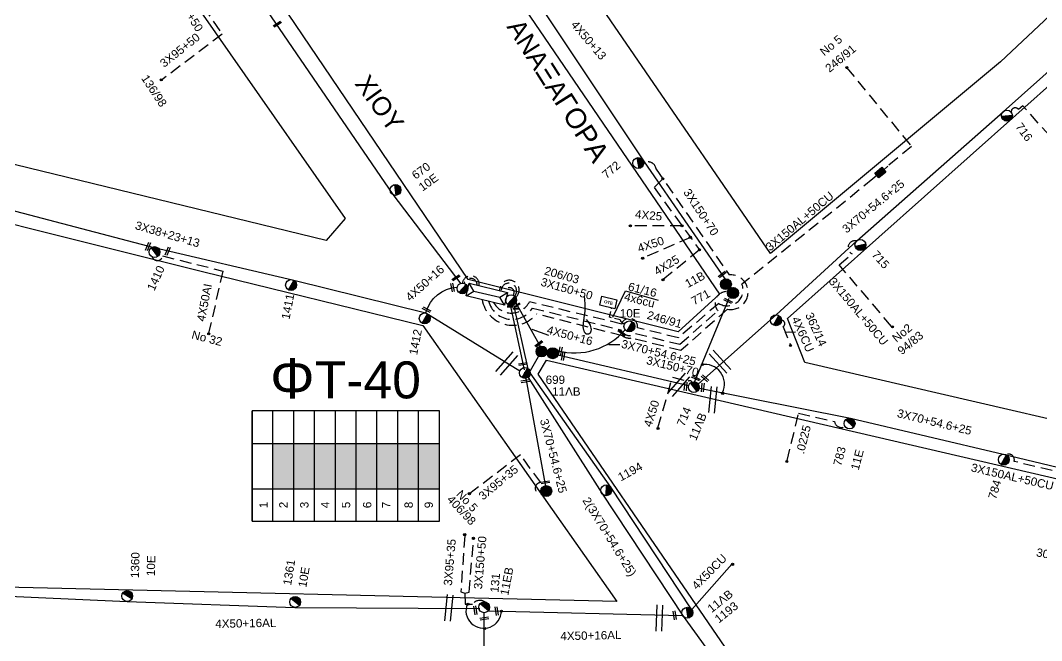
# Model space of a CAD drawing. Header units: millimetres. Extents: x 3156 to 5307, y 1191 to 2273.
# Drawn here: x 3487 to 3707.9, y 1808 to 1942.1 of the extents above; entities that cross this region are included whole.
import ezdxf
from ezdxf.enums import TextEntityAlignment as Align

# ---------------------------------------------------------------- set-up
doc = ezdxf.new("R2010")
doc.units = ezdxf.units.MM
doc.linetypes.add('DASHED', pattern=[19.05, 12.7, -6.35])
for name, color, linetype in [('Link Box 2 Διευθύνσεων', 7, 'Continuous'), ('Pillar OTE', 7, 'Continuous'), ('Άγνωστα', 7, 'Continuous'), ('Ασφαλειοκιβώτια Χ.Τ 9 αναχωρήσεων', 7, 'Continuous'), ('Γυμνά εναέρια ΧΤ (3Φ)   4x50AL', 7, 'Continuous'), ('Γυμνά εναέρια ΧΤ (3Φ)   4x50CU', 7, 'Continuous'), ('Γυμνά εναέρια ΧΤ και ΦΟΠ (3Φ)   4x50+16AL', 7, 'Continuous'), ('Επιγραφές - Σχήματα', 7, 'Continuous'), ('Καλώδια ΧΤ   3x150+50AL', 7, 'DASHED'), ('Καλώδια ΧΤ   3x150+50CU', 7, 'DASHED'), ('Καλώδια ΧΤ   3x150AL+50XLPE', 7, 'DASHED'), ('Καλώδια ΧΤ   3x95+35 CU', 7, 'DASHED'), ('Καλώδια ΧΤ   3x95+50 AL XLPE', 7, 'DASHED'), ('Καλώδια ΧΤ   4x50AL', 7, 'DASHED'), ('Μηχανική τομή', 7, 'Continuous'), ('Στύλος Ξύλινος', 7, 'Continuous'), ('Στύλος Ξύλινος @ 1', 7, 'Continuous'), ('Στύλος ΦΜ', 7, 'Continuous'), ('Στύλος ΦΜ @ 1', 7, 'Continuous'), ('Συνδέσεις', 7, 'Continuous'), ('Συνεστραμμένα ΧΤ   3x70+54.6+25 AL', 7, 'SYN_LINE'), ('Συνεστραμμένα ΧΤ   4x120+25 AL', 7, 'SYN_LINE'), ('Τομή', 7, 'Continuous'), ('Υποσταθμός εναέριος 2 στύλων', 7, 'Continuous'), ('Υποσταθμός πόλεως', 7, 'Continuous'), ('Υπόβαθρο ΔΕΗ', 7, 'Continuous'), ('Υπόγεια καλώδια Παροχών ΧΤ   .0225', 7, 'DASHED'), ('Υπόγεια καλώδια Παροχών ΧΤ   4x25', 7, 'DASHED'), ('Υπόγεια καλώδια Παροχών ΧΤ   4x50AL', 7, 'DASHED'), ('Υπόγεια καλώδια Παροχών ΧΤ   4x6', 7, 'DASHED')]:
    doc.layers.add(name, color=color, linetype=linetype)
doc.styles.add('arial', font='arial.ttf')
doc.styles.get("Standard").update_dxf_attribs({"font": 'arial.ttf'})
doc.linetypes.add('SYN_LINE', pattern='A,0.5,-0.0001,["/\\/\\/\\/",Standard,S=0.1,R=0,X=0,Y=-0.05],-0.25', length=0.7501)
doc.dimstyles.new('ISO-25', dxfattribs={"dimtxt": 2.5, "dimasz": 2.5, "dimexe": 1.25, "dimexo": 0.625, "dimtad": 1, "dimtxsty": 'Standard', "dimcen": 2.5, "dimadec": 0, "dimazin": 0, "dimtfac": 1, "dimtmove": 0, "dimatfit": 3, "dimfxl": 1, "dimarcsym": 0})

# ---------------------------------------------------------------- blocks, each defined once
blk = doc.blocks.new('ΥΠΑΡΧΩΝ ΤΣΙΜΕΝΤΕΝΙΟΣ ΣΤΥΛΟΣ')
at = {"layer": 'Στύλος ΦΜ'}
blk.add_hatch(color=7, dxfattribs=at).paths.add_polyline_path([(-1.29, -2.28, 0.574793), (2.62, 0, 0.268822), (1.3, 2.27)])
at = {"layer": 'Στύλος ΦΜ', "color": 7}
blk.add_line((-1.29, -2.28), (1.3, 2.27), dxfattribs=at)
blk.add_circle((0, 0), 2.62, dxfattribs=at)
at = {"layer": 'Στύλος ΦΜ', "flags": 4}
for tag, p in [('ΑΡΙΘΜΟΣ', (-4.68, 8.05)), ('ΤΥΠΟΣ', (-4.91, 3.03))]:
    blk.add_attdef(tag, p, '', height=4, dxfattribs=at)
blk = doc.blocks.new('ΥΠΟΣΤΑΘΜΟΣ ΕΝΑΕΡΙΟΣ ΕΠΙ 2 ΣΤΥΛΩΝ')
at = {"layer": 'Υποσταθμός εναέριος 2 στύλων', "linetype": 'Continuous'}
for points in [[(-11.97, -2.11, 0.574793), (-8.45, -0.07, 0.268822), (-9.64, 1.98)], [(9.68, -2.15, 0.574793), (13.19, -0.1, 0.268822), (12.01, 1.95)]]:
    blk.add_hatch(color=256, dxfattribs=at).paths.add_polyline_path(points)
for p, q in [((-11.97, -2.11), (-9.64, 1.98)), ((9.68, -2.15), (12.01, 1.95))]:
    blk.add_line(p, q, dxfattribs=at)
for centre in [(-10.81, -0.07), (10.84, -0.1)]:
    blk.add_circle(centre, 2.36, dxfattribs=at)
at = {"layer": 'Υποσταθμός πόλεως', "linetype": 'Continuous', "ltscale": 40}
blk.add_lwpolyline([(-8.57, 2.82), (8.57, 2.82), (8.57, -2.82), (-8.57, -2.82)], close=True, dxfattribs=at)
for points in [[(-5.75, 0), (-8.57, 2.82)], [(-8.57, -2.82), (-5.75, 0)], [(-5.75, 0), (5.75, 0)], [(5.75, 0), (8.57, 2.82)], [(8.57, -2.82), (5.75, 0)]]:
    blk.add_lwpolyline(points, dxfattribs=at)
at = {"layer": 'Υποσταθμός εναέριος 2 στύλων', "ltscale": 40, "flags": 1}
for tag, p in [('ΜΕΤΑΣΧΗΜΑΤΙΣΜΟΣ', (14.09, 2.51)), ('ΙΣΧΥΣ', (14.07, -0.28)), ('ΑΡΙΘΜΟΣ', (14.19, -3))]:
    blk.add_attdef(tag, p, '', height=1.8, dxfattribs=at)
blk = doc.blocks.new('LINK BOX 2 ΑΝΑΧΩΡΗΣΕΩΝ')
at = {"layer": 'Link Box 2 Διευθύνσεων', "ltscale": 40}
blk.add_hatch(color=256, dxfattribs=at).paths.add_polyline_path([(-2.02, 1.29), (-2.02, -1.45), (1.89, -1.45), (1.89, 1.29)])
for p, q in [((-2.02, -0.08), (-4.26, -0.08)), ((4.12, -0.08), (1.89, -0.08))]:
    blk.add_line(p, q, dxfattribs=at)
blk.add_lwpolyline([(-2.02, -1.45), (-2.02, 1.29), (1.89, 1.29), (1.89, -1.45)], close=True, dxfattribs=at)
blk = doc.blocks.new('_ΣΥΝΔΕΣΗ')
at = {"layer": 'Συνδέσεις', "linetype": 'SYN_LINE', "ltscale": 40}
blk.add_hatch(color=256, dxfattribs=at).paths.add_polyline_path([(0.5, -0.01, 1), (-0.5, -0.01, 1)])
at = {"layer": 'Συνδέσεις'}
blk.add_circle((0, -0.01), 0.5, dxfattribs=at)
blk = doc.blocks.new('ΤΟΜΗ')
at = {"layer": 'Τομή', "ltscale": 40}
for p, q in [((-5.68, 0), (5.68, 0)), ((5.68, -2.33), (-5.68, -2.33))]:
    blk.add_line(p, q, dxfattribs=at)
blk = doc.blocks.new('ΜΗΧΑΝΙΚΗ ΤΟΜΗ')
at = {"layer": 'Μηχανική τομή', "ltscale": 40}
for p, q in [((-1.89, 0.78), (1.89, 0.78)), ((1.89, 0), (-1.89, 0))]:
    blk.add_line(p, q, dxfattribs=at)
blk = doc.blocks.new('ΑΣΦΑΛΕΙΟΚΙΒΩΤΙΟ ΥΠΟΣΤΑΘΜΟΥ 9 ΑΝΑΧΩΡΗΣΕΩΝ')
at = {"layer": 'Ασφαλειοκιβώτια Χ.Τ 9 αναχωρήσεων', "ltscale": 40}
for p, q in [((-23.8, 40.36), (24.02, 40.36)), ((-9.72, 40.36), (-9.72, -40.64)), ((9.94, 40.36), (9.94, -40.64)), ((-23.8, 31.36), (24.02, 31.36)), ((-23.8, 22.36), (24.02, 22.36)), ((-23.8, 13.36), (24.02, 13.36)), ((-23.8, 4.36), (24.02, 4.36)), ((-23.8, -4.64), (24.02, -4.64)), ((-23.8, -13.64), (24.02, -13.64)), ((-23.8, -22.64), (24.02, -22.64)), ((-23.8, -31.64), (24.02, -31.64))]:
    blk.add_line(p, q, dxfattribs=at)
at = {"layer": 'Ασφαλειοκιβώτια Χ.Τ 9 αναχωρήσεων'}
blk.add_lwpolyline([(-23.8, -40.64), (24.02, -40.64), (24.02, 40.36), (-23.8, 40.36)], close=True, dxfattribs=at)
for s, p in [('1', (-18.12, 33.62)), ('2', (-18.12, 25.05)), ('3', (-18.12, 15.98)), ('4', (-18.12, 6.96)), ('5', (-18.12, -2.05)), ('6', (-18.12, -11.19)), ('7', (-18.12, -19.43)), ('8', (-18.12, -29.12)), ('9', (-18.12, -37.81))]:
    blk.add_text(s, height=3.6, dxfattribs=at).set_placement(p)
at = {"layer": 'Ασφαλειοκιβώτια Χ.Τ 9 αναχωρήσεων', "ltscale": 40}
for tag, height, p in [('ΟΝΟΜΑ', 5, (-0.16, 44.31)), ('ΚΕΙΜΕΝΟ 1', 2, (17.06, 35.59)), ('ΚΕΙΜΕΝΟ 2', 2, (17.06, 26.88)), ('ΚΕΙΜΕΝΟ 3', 2, (17.06, 17.69)), ('ΚΕΙΜΕΝΟ 4', 2, (17.06, 8.71)), ('ΚΕΙΜΕΝΟ 5', 2, (17.06, -0.13)), ('ΚΕΙΜΕΝΟ 6', 2, (17.06, -9.05)), ('ΚΕΙΜΕΝΟ 7', 2, (17.06, -18.13)), ('ΚΕΙΜΕΝΟ 8', 2, (17.06, -26.85)), ('ΚΕΙΜΕΝΟ 9', 2, (17.06, -35.99)), ('ΣΧ', 2, (-0.1, -42.64))]:
    blk.add_attdef(tag, text='', height=height, dxfattribs=at).set_placement(p, align=Align.MIDDLE_CENTER)
blk = doc.blocks.new('ΥΠΑΡΧΩΝ ΞΥΛΙΝΟΣ ΣΤΥΛΟΣ')
at = {"layer": 'Στύλος Ξύλινος'}
h = blk.add_hatch(color=7, dxfattribs=at)
h.paths.add_polyline_path([(-2.62, 0, 0.270008), (-1.29, -2.28), (1.3, 2.27, 0.576266)])
h.paths.add_polyline_path([(-1.29, -2.28, 0.574793), (2.62, 0, 0.268822), (1.3, 2.27)])
at = {"layer": 'Στύλος Ξύλινος', "color": 7}
blk.add_line((-1.29, -2.28), (1.3, 2.27), dxfattribs=at)
blk.add_circle((0, 0), 2.62, dxfattribs=at)
at = {"layer": 'Στύλος Ξύλινος', "flags": 4}
for tag, p in [('ΑΡΙΘΜΟΣ', (-4.91, 8.6)), ('ΤΥΠΟΣ', (-4.85, 3.39))]:
    blk.add_attdef(tag, p, '', height=4, dxfattribs=at)
blk = doc.blocks.new('PILLAR ΟΤΕ')
at = {"layer": 'Pillar OTE', "ltscale": 40}
blk.add_lwpolyline([(-3.31, 2.02), (3.39, 2.02), (3.39, -1.99), (-3.31, -1.99)], close=True, dxfattribs=at)
at = {"layer": 'Pillar OTE', "insert": (-1.81, 0.71), "char_height": 1.3575, "width": 109.961, "attachment_point": 1}
blk.add_mtext('{\\fArial|b1|i0|c161|p34;OTE}', dxfattribs=at)

msp = doc.modelspace()

# ---------------------------------------------------------------- hatches: boundary and pattern name
at = {"layer": 'Ασφαλειοκιβώτια Χ.Τ 9 αναχωρήσεων'}
for color, points in [(6, [(3546.15, 1850.64), (3541.65, 1850.64), (3541.65, 1840.81), (3546.15, 1840.81)]), (30, [(3550.65, 1850.64), (3546.15, 1850.64), (3546.15, 1840.81), (3550.65, 1840.81)]), (151, [(3555.15, 1850.64), (3550.65, 1850.64), (3550.65, 1840.81), (3555.15, 1840.81)]), (62, [(3559.65, 1850.64), (3555.15, 1850.64), (3555.15, 1840.81), (3559.65, 1840.81)]), (2, [(3564.15, 1850.64), (3559.65, 1850.64), (3559.65, 1840.81), (3564.15, 1840.81)]), (5, [(3568.65, 1850.64), (3564.15, 1850.64), (3564.15, 1840.81), (3568.65, 1840.81)]), (1, [(3573.15, 1850.64), (3568.65, 1850.64), (3568.65, 1840.81), (3573.15, 1840.81)]), (27, [(3577.65, 1850.64), (3573.15, 1850.64), (3573.15, 1840.81), (3577.65, 1840.81)])]:
    msp.add_hatch(color=color, dxfattribs=at).paths.add_polyline_path(points)

# ---------------------------------------------------------------- linework, layer by layer
at = {"layer": 'Άγνωστα', "color": 2, "linetype": 'DASHED', "ltscale": 0.2}
msp.add_lwpolyline([(3665.72, 1931.93), (3679.73, 1914.89), (3674.6, 1910.56)], dxfattribs=at)
at = {"layer": 'Άγνωστα', "color": 1, "linetype": 'DASHED', "ltscale": 0.2}
msp.add_lwpolyline([(3621.83, 1911.28, -0.538262), (3624.53, 1909.96), (3640.35, 1887.07, -1.144391), (3639.99, 1879.66), (3629.85, 1870.71), (3619.13, 1873.43, -0.20164), (3617.22, 1873.92), (3598.65, 1878.63, -0.641349), (3586.9, 1881.72)], format="xyb", dxfattribs=at)
at = {"layer": 'Άγνωστα', "color": 6}
msp.add_lwpolyline([(3595.01, 1866.22), (3574.7, 1878.78), (3546.15, 1885.9), (3515.99, 1892.95), (3483.29, 1901.49), (3447.02, 1910.05)], dxfattribs=at)
at = {"layer": 'Άγνωστα', "color": 1, "linetype": 'DASHED', "ltscale": 0.2}
msp.add_lwpolyline([(3625.98, 1907.87), (3624.07, 1906), (3633.9, 1892.49)], dxfattribs=at)
at = {"layer": 'Άγνωστα'}
msp.add_lwpolyline([(3609.41, 1877.46), (3609.78, 1876.98), (3610.05, 1876.55), (3610.24, 1876.18), (3610.36, 1875.85), (3610.43, 1875.58), (3610.45, 1875.34), (3610.44, 1875.14), (3610.42, 1874.98), (3610.39, 1874.84), (3610.36, 1874.73), (3610.32, 1874.63), (3610.28, 1874.56), (3610.24, 1874.5), (3610.2, 1874.45), (3610.15, 1874.41), (3610.09, 1874.37), (3610.03, 1874.34), (3609.96, 1874.31), (3609.89, 1874.28), (3609.81, 1874.26), (3609.74, 1874.25), (3609.66, 1874.24), (3609.59, 1874.24), (3609.52, 1874.25), (3609.45, 1874.27), (3609.38, 1874.31), (3609.32, 1874.35), (3609.27, 1874.4), (3609.21, 1874.46), (3609.16, 1874.53), (3609.11, 1874.61), (3609.06, 1874.69), (3609.01, 1874.78), (3608.97, 1874.88), (3608.93, 1874.98), (3608.89, 1875.09), (3608.86, 1875.2), (3608.83, 1875.32), (3608.8, 1875.45), (3608.79, 1875.59), (3608.77, 1875.74), (3608.77, 1875.89), (3608.77, 1876.06), (3608.77, 1876.24), (3608.78, 1876.43), (3608.8, 1876.63), (3608.83, 1876.85), (3608.86, 1877.09), (3608.9, 1877.34), (3608.94, 1877.61), (3608.99, 1877.89), (3609.03, 1878.19), (3609.08, 1878.5), (3609.11, 1878.82), (3609.14, 1879.15), (3609.17, 1879.48), (3609.18, 1879.82), (3609.18, 1880.16), (3609.17, 1880.49), (3609.16, 1880.81), (3609.14, 1881.11), (3609.12, 1881.39), (3609.1, 1881.63), (3609.09, 1881.83), (3609.07, 1881.99), (3609.06, 1882.11), (3609.05, 1882.2), (3609.05, 1882.25), (3609.05, 1882.29), (3609.04, 1882.31), (3609.04, 1882.31), (3609.04, 1882.31), (3609.04, 1882.31), (3609.04, 1882.31), (3609.04, 1882.31), (3609.04, 1882.31), (3609.04, 1882.31), (3609.04, 1882.31), (3609.04, 1882.31), (3609.04, 1882.31)], dxfattribs=at)
at = {"layer": 'Άγνωστα', "color": 27}
msp.add_lwpolyline([(3640.25, 1881.96), (3632.78, 1863.83)], dxfattribs=at)
at = {"layer": 'Άγνωστα', "color": 151}
msp.add_lwpolyline([(3592.95, 1880.58), (3595.99, 1866.52)], dxfattribs=at)
at = {"layer": 'Γυμνά εναέρια ΧΤ (3Φ)   4x50AL', "color": 6}
msp.add_lwpolyline([(3574.74, 1878.94, -0.324701), (3581.49, 1884.42, -3.616924)], format="xyb", dxfattribs=at)
at = {"layer": 'Γυμνά εναέρια ΧΤ (3Φ)   4x50CU', "color": 5, "linetype": 'SYN_LINE', "ltscale": 15}
msp.add_lwpolyline([(3632.24, 1814.66), (3640.92, 1824.5)], dxfattribs=at)
at = {"layer": 'Γυμνά εναέρια ΧΤ και ΦΟΠ (3Φ)   4x50+16AL', "color": 1}
msp.add_lwpolyline([(3529.61, 2047.71), (3549.83, 2018.02), (3565.22, 1995.47), (3576.49, 1979.07), (3597.14, 1948.84), (3621.95, 1911.56), (3640.84, 1884.16)], dxfattribs=at)
at = {"layer": 'Γυμνά εναέρια ΧΤ και ΦΟΠ (3Φ)   4x50+16AL', "color": 62}
for points in [[(3594.16, 1881.01), (3599.88, 1870.87), (3597.3, 1866.34)], [(3603.28, 1869.82), (3603.28, 1869.82), (3631.61, 1863.12)]]:
    msp.add_lwpolyline(points, dxfattribs=at)
at = {"layer": 'Γυμνά εναέρια ΧΤ και ΦΟΠ (3Φ)   4x50+16AL', "color": 30, "ltscale": 40}
msp.add_lwpolyline([(3479.71, 1817.77), (3510.1, 1816.41), (3546.41, 1815.16), (3586.39, 1814.92)], dxfattribs=at)
at = {"layer": 'Γυμνά εναέρια ΧΤ και ΦΟΠ (3Φ)   4x50+16AL', "color": 85, "ltscale": 40}
msp.add_lwpolyline([(3588.23, 1814.42), (3630.23, 1813.43)], dxfattribs=at)
at = {"layer": 'Καλώδια ΧΤ   3x150+50AL', "color": 30, "ltscale": 0.2}
msp.add_lwpolyline([(3519.42, 1956.42), (3519.42, 1956.42, 0.71654), (3522.18, 1951.35), (3530.7, 1939.17)], format="xyb", dxfattribs=at)
at = {"layer": 'Καλώδια ΧΤ   3x150+50AL', "color": 30, "linetype": 'DASHED', "ltscale": 0.2}
msp.add_lwpolyline([(3717.35, 1908.58), (3703.81, 1923.69), (3702.91, 1922.84, 0.932724), (3701.4, 1921.97, -54.589386)], format="xyb", dxfattribs=at)
at = {"layer": 'Καλώδια ΧΤ   3x150+50AL', "color": 27, "ltscale": 0.2}
msp.add_lwpolyline([(3588.28, 1881.38, 0.652283), (3597.78, 1879.89), (3616.92, 1875.2, 0.510005), (3620.03, 1874.43), (3629.66, 1872.07), (3637.89, 1879.32, -0.65107), (3639.76, 1883.46)], format="xyb", dxfattribs=at)
at = {"layer": 'Καλώδια ΧΤ   3x150+50AL', "color": 85, "ltscale": 0.2}
msp.add_lwpolyline([(3583.14, 1818.22), (3584.07, 1818.48), (3585.06, 1830.19)], dxfattribs=at)
at = {"layer": 'Καλώδια ΧΤ   3x150+50AL', "color": 85, "linetype": 'DASHED', "ltscale": 0.2}
msp.add_lwpolyline([(3583.14, 1818.22), (3583.21, 1815.82), (3584.84, 1815.86, -0.403473), (3587.53, 1816.33)], format="xyb", dxfattribs=at)
at = {"layer": 'Καλώδια ΧΤ   3x150+50CU', "color": 5, "linetype": 'SYN_LINE', "ltscale": 15}
msp.add_line((3593.71, 1880.63), (3596.8, 1866.76), dxfattribs=at)
at = {"layer": 'Καλώδια ΧΤ   3x150+50CU', "color": 30, "ltscale": 0.2}
msp.add_arc((3584.43, 1885.03), 1.85, 351.6784, 171.8933, dxfattribs=at)
at = {"layer": 'Καλώδια ΧΤ   3x150+50CU', "color": 6, "ltscale": 0.2}
msp.add_arc((3584.38, 1884.89), 1.44, 358.5407, 165.85, dxfattribs=at)
at = {"layer": 'Καλώδια ΧΤ   3x150+50CU', "color": 5, "ltscale": 0.2}
msp.add_arc((3592.79, 1883.82), 2.11, 310.8118, 182.6392, dxfattribs=at)
at = {"layer": 'Καλώδια ΧΤ   3x150+50CU', "color": 151, "ltscale": 0.2}
msp.add_arc((3592.68, 1883.62), 1.67, 317.7579, 181.151, dxfattribs=at)
at = {"layer": 'Καλώδια ΧΤ   3x150+50CU', "color": 62, "ltscale": 0.2}
msp.add_arc((3592.79, 1883.3), 1.02, 321.6785, 175.3483, dxfattribs=at)
at = {"layer": 'Καλώδια ΧΤ   3x150AL+50XLPE', "color": 2, "ltscale": 0.2}
msp.add_lwpolyline([(3671.42, 1907.84), (3643.09, 1885.04, -0.720309), (3638.06, 1880.92), (3629.33, 1873.48), (3620.47, 1875.62, 0.951294), (3617.07, 1876.44), (3597.1, 1881.26, -0.612747), (3589.36, 1881.13)], format="xyb", dxfattribs=at)
at = {"layer": 'Καλώδια ΧΤ   3x150AL+50XLPE', "color": 30, "ltscale": 0.2}
msp.add_lwpolyline([(3675.44, 1875.95), (3664.13, 1889.24), (3666.9, 1891.64, -0.917978), (3667.9, 1894.42, 2.427888)], format="xyb", dxfattribs=at)
at = {"layer": 'Καλώδια ΧΤ   3x150AL+50XLPE', "color": 27, "ltscale": 0.2}
msp.add_lwpolyline([(3713.87, 1843.88), (3701.95, 1846.73, 0.677208), (3700.08, 1848.15, -1.42405)], format="xyb", dxfattribs=at)
at = {"layer": 'Καλώδια ΧΤ   3x95+35 CU', "color": 151, "ltscale": 0.2}
msp.add_lwpolyline([(3599.78, 1839.67, -1.035446), (3599.56, 1842.16), (3595.16, 1848.15), (3584.22, 1839.77)], format="xyb", dxfattribs=at)
at = {"layer": 'Καλώδια ΧΤ   3x95+35 CU', "color": 85, "ltscale": 0.2}
msp.add_lwpolyline([(3583.15, 1830.66), (3582.27, 1818.55), (3583.14, 1818.22)], dxfattribs=at)
at = {"layer": 'Καλώδια ΧΤ   3x95+50 AL XLPE', "color": 30, "ltscale": 0.2}
msp.add_lwpolyline([(3530.7, 1939.17), (3517.52, 1929.2)], dxfattribs=at)
at = {"layer": 'Καλώδια ΧΤ   4x50AL', "color": 1, "linetype": 'DASHED', "ltscale": 0.2}
msp.add_lwpolyline([(3631.92, 1895.2), (3621.61, 1890.67)], dxfattribs=at)
at = {"layer": 'Καλώδια ΧΤ   4x50AL', "color": 6, "ltscale": 0.2}
msp.add_lwpolyline([(3515.55, 1890.94, 0.779425), (3517.78, 1891.18), (3530.83, 1887.92), (3527.74, 1874.53)], format="xyb", dxfattribs=at)
at = {"layer": 'Καλώδια ΧΤ   4x50AL', "color": 27, "ltscale": 0.2}
msp.add_lwpolyline([(3624.91, 1854.03), (3628.07, 1864.96), (3631.48, 1864.1, -0.451567), (3632.26, 1863.9)], format="xyb", dxfattribs=at)
at = {"layer": 'Συνεστραμμένα ΧΤ   3x70+54.6+25 AL', "color": 30, "ltscale": 20}
msp.add_lwpolyline([(3633.71, 1863.49), (3650.45, 1878.44), (3667.9, 1894.42), (3699.6, 1922.33), (3724.67, 1944.68), (3748.92, 1967.22), (3771.28, 1990.26), (3793.67, 2013.2), (3817.72, 2036.76), (3845.21, 2062.6)], dxfattribs=at)
at = {"layer": 'Συνεστραμμένα ΧΤ   3x70+54.6+25 AL', "color": 151, "ltscale": 20}
msp.add_lwpolyline([(3596.08, 1866.11), (3596.13, 1865.88), (3600.63, 1841.3)], dxfattribs=at)
at = {"layer": 'Συνεστραμμένα ΧΤ   3x70+54.6+25 AL', "color": 151, "linetype": 'SYN_LINE', "ltscale": 20}
msp.add_lwpolyline([(3596.82, 1864.92), (3612.75, 1839.85), (3630.35, 1813.26), (3651.46, 1784.05), (3670.88, 1756.8)], dxfattribs=at)
at = {"layer": 'Συνεστραμμένα ΧΤ   3x70+54.6+25 AL', "color": 5, "ltscale": 20}
msp.add_lwpolyline([(3632.07, 1814.86), (3614.73, 1841.13), (3597.31, 1865.88)], dxfattribs=at)
at = {"layer": 'Συνεστραμμένα ΧΤ   3x70+54.6+25 AL', "color": 27, "ltscale": 20}
msp.add_lwpolyline([(3633.55, 1862.65), (3666.58, 1856.09), (3699.59, 1848.27), (3733.03, 1840.29)], dxfattribs=at)
at = {"layer": 'Συνεστραμμένα ΧΤ   3x70+54.6+25 AL', "color": 85, "ltscale": 20}
msp.add_lwpolyline([(3585.6, 1760.01), (3587.4, 1781.53), (3587.33, 1814)], dxfattribs=at)
at = {"layer": 'Συνεστραμμένα ΧΤ   3x70+54.6+25 AL', "color": 62, "linetype": 'SYN_LINE', "ltscale": 20}
msp.add_arc((3606.9, 1884.59), 14.38, 255.0421, 319.3687, dxfattribs=at)
at = {"layer": 'Συνεστραμμένα ΧΤ   4x120+25 AL', "color": 30, "ltscale": 20}
msp.add_lwpolyline([(3494.88, 2014.64), (3511.1, 1989.34), (3523.55, 1970.56), (3541.26, 1942.88), (3567.58, 1904.44), (3582.31, 1885.13)], dxfattribs=at)
at = {"layer": 'Υπόβαθρο ΔΕΗ'}
for points in [[(3629.27, 1874.74), (3583.89, 1886.06), (3474.94, 2046.93), (3431.38, 2116.57), (3465.86, 2135.61), (3638.24, 1882.94), (3629.27, 1874.74)], [(3649.23, 1891.72), (3590.25, 1977.72), (3669.38, 2052.16), (3734.56, 1966.6), (3698.99, 1933.15), (3649.23, 1891.72)], [(3557.29, 1899.28), (3553.16, 1894.52), (3432.59, 1923.88), (3417.99, 1935.22), (3400.75, 1973.26), (3482.59, 2006.2), (3557.29, 1899.28)], [(3656.65, 1868.16), (3652.91, 1877.67), (3741.84, 1956.89), (3796.92, 1884.9), (3753.23, 1845.74), (3656.65, 1868.16)], [(3442.87, 1900.73), (3447.43, 1907.61), (3526.42, 1887.85), (3574.08, 1876.14), (3616.02, 1816.42), (3480.46, 1819.59), (3442.87, 1900.73)], [(3617.93, 1883.63), (3624.97, 1881.58)], [(3672.67, 1758.04), (3599.02, 1865.6), (3600.83, 1868.62), (3761.3, 1831.32), (3788.96, 1786.03), (3745.37, 1755.85), (3672.67, 1758.04)]]:
    msp.add_lwpolyline(points, dxfattribs=at)
for centre, radius, start, end in [((3635.06, 1863.5), 4.23, 333.4602, 100.5035), ((3587.22, 1814.45), 3.83, 158.4891, 358.7319)]:
    msp.add_arc(centre, radius, start, end, dxfattribs=at)
at = {"layer": 'Υπόγεια καλώδια Παροχών ΧΤ   .0225', "color": 27, "ltscale": 0.2}
msp.add_lwpolyline([(3652.88, 1846.91), (3655.31, 1857.18), (3663.08, 1855.37, 0.632893), (3665.83, 1854.62, -4.819812)], format="xyb", dxfattribs=at)
at = {"layer": 'Υπόγεια καλώδια Παροχών ΧΤ   4x25', "color": 1, "ltscale": 0.2}
for points in [[(3630.1, 1897.7), (3618.95, 1897.7)], [(3633.9, 1892.49), (3626.01, 1886.03)]]:
    msp.add_lwpolyline(points, dxfattribs=at)
at = {"layer": 'Υπόγεια καλώδια Παροχών ΧΤ   4x6', "color": 62, "linetype": 'DASHED', "ltscale": 0.1}
msp.add_lwpolyline([(3617.72, 1876.51, -0.284804), (3616.74, 1877.34), (3614.42, 1877.92), (3614.9, 1879.84)], format="xyb", dxfattribs=at)
at = {"layer": 'Υπόγεια καλώδια Παροχών ΧΤ   4x6', "color": 30, "linetype": 'DASHED', "ltscale": 0.2}
msp.add_lwpolyline([(3651.63, 1877.26, -0.765731), (3651.97, 1875.85), (3653.6, 1871.83)], format="xyb", dxfattribs=at)

# ---------------------------------------------------------------- block references
at = {"layer": 'Link Box 2 Διευθύνσεων', "xscale": 0.4999999999997703, "yscale": 0.4999999999997703, "zscale": 0.4999999999997703, "rotation": 40.55109849649}
msp.add_blockref('LINK BOX 2 ΑΝΑΧΩΡΗΣΕΩΝ', (3673.01, 1909.26), dxfattribs=at)
at = {"layer": 'Pillar OTE', "xscale": 0.5, "yscale": 0.5, "zscale": 0.5, "rotation": 346}
msp.add_blockref('PILLAR ΟΤΕ', (3614.16, 1881.11), dxfattribs=at)
at = {"layer": 'Ασφαλειοκιβώτια Χ.Τ 9 αναχωρήσεων', "xscale": 0.5, "yscale": 0.5, "zscale": 0.5, "rotation": 90}
msp.add_blockref('ΑΣΦΑΛΕΙΟΚΙΒΩΤΙΟ ΥΠΟΣΤΑΘΜΟΥ 9 ΑΝΑΧΩΡΗΣΕΩΝ', (3557.33, 1845.67), dxfattribs=at)
at = {"layer": 'Μηχανική τομή'}
for p, xscale, yscale, zscale, rotation in [((3542.51, 1941.49), 0.4999999999992031, 0.4999999999992031, 0.4999999999992031, 212.0984331805059), ((3514.44, 1893.32), 0.4999999999989374, 0.4999999999989374, 0.4999999999989374, 247.2761451658678), ((3518.73, 1892.29), 0.4999999999989373, 0.4999999999989373, 0.4999999999989373, 247.2761451658678), ((3581.12, 1886.62), 0.4999999999989374, 0.4999999999989374, 0.4999999999989374, 212.2137542744768), ((3638.95, 1887), 0.4999999999991391, 0.4999999999991391, 0.4999999999991391, 37.16174065570258), ((3580.29, 1884.32), 0.4999999999989374, 0.4999999999989374, 0.4999999999989374, 280.4010948157053), ((3640.01, 1881.28), 0.4999999999991391, 0.4999999999991391, 0.4999999999991391, 333.7393180836478), ((3574.8, 1879.38), 0.4999999999989374, 0.4999999999989374, 0.4999999999989374, 334.5481142831793), ((3592.94, 1880.1), 0.330056730306795, 0.330056730306795, 0.330056730306795, 359.6082975963859), ((3594.12, 1879.63), 0.330056730306795, 0.330056730306795, 0.330056730306795, 359.6082975963859), ((3594.62, 1880.45), 0.330056730306795, 0.330056730306795, 0.330056730306795, 37.16174065570258), ((3617.22, 1874.69), 0.499999999999139, 0.499999999999139, 0.499999999999139, 142.6574630300532), ((3599.27, 1872.03), 0.4999999999991391, 0.4999999999991391, 0.4999999999991391, 37.16174065570258), ((3603.98, 1870.51), 0.4999999999991391, 0.4999999999991391, 0.4999999999991391, 78.7974337180898), ((3604.61, 1869.51), 0.4999999999991391, 0.4999999999991391, 0.4999999999991391, 78.7974337180898), ((3595.76, 1867.6), 0.4999999999993867, 0.4999999999993867, 0.4999999999993867, 9.044808262406924), ((3596.29, 1863.9), 0.4999999999994045, 0.4999999999994045, 0.4999999999994045, 9.044808262419789), ((3633.02, 1864.55), 0.4999999999991391, 0.4999999999991391, 0.4999999999991391, 333.7393180836478), ((3635.22, 1864.86), 0.4999999999993126, 0.4999999999993126, 0.4999999999993126, 137.6760300607465), ((3631.09, 1862.94), 0.4999999999993126, 0.4999999999993126, 0.4999999999993126, 84.16066305852989), ((3634.8, 1862.71), 0.4999999999993126, 0.4999999999993126, 0.4999999999993126, 84.16066305852989), ((3600.61, 1842), 0.4999999999994045, 0.4999999999994045, 0.4999999999994045, 9.04480826241979), ((3585.62, 1814.55), 0.49999999999918, 0.49999999999918, 0.49999999999918, 99.0448082624239), ((3590.22, 1814.37), 0.49999999999918, 0.49999999999918, 0.49999999999918, 99.0448082624239), ((3628.72, 1813.47), 0.49999999999918, 0.49999999999918, 0.49999999999918, 99.0448082624239), ((3587.42, 1812.56), 0.4999999999994045, 0.4999999999994045, 0.4999999999994045, 9.044808262419789)]:
    msp.add_blockref('ΜΗΧΑΝΙΚΗ ΤΟΜΗ', p, dxfattribs=dict(at, xscale=xscale, yscale=yscale, zscale=zscale, rotation=rotation))
at = {"layer": 'Στύλος Ξύλινος @ 1', "ltscale": 40, "xscale": 0.449999999999838, "yscale": 0.449999999999838, "zscale": 0.449999999999838, "rotation": 33.45327446974218}
for p in [(3639.62, 1885.07), (3641.16, 1883.19), (3599.73, 1870.51), (3602.17, 1870.15), (3600.77, 1840.32)]:
    msp.add_blockref('ΥΠΑΡΧΩΝ ΞΥΛΙΝΟΣ ΣΤΥΛΟΣ', p, dxfattribs=at)
at = {"layer": 'Στύλος ΦΜ @ 1', "ltscale": 40}
ref = msp.add_blockref('ΥΠΑΡΧΩΝ ΤΣΙΜΕΝΤΕΝΙΟΣ ΣΤΥΛΟΣ', (3700.39, 1921.53), dxfattribs=dict(at, xscale=0.4499999999997303, yscale=0.4499999999997303, zscale=0.4499999999997303, rotation=306.427301475909))
ref.add_attrib('ΤΥΠΟΣ', '716', (3702.13, 1919.14), dxfattribs={"layer": '', "height": 1.8, "rotation": 306.4273, "flags": 4})
ref = msp.add_blockref('ΥΠΑΡΧΩΝ ΤΣΙΜΕΝΤΕΝΙΟΣ ΣΤΥΛΟΣ', (3620.66, 1911.27), dxfattribs=dict(at, xscale=0.4499999999996611, yscale=0.4499999999996611, zscale=0.4499999999996611, rotation=40.36733053507425))
ref.add_attrib('ΤΥΠΟΣ', '772', (3613.78, 1907.77), dxfattribs={"layer": '', "height": 1.8, "rotation": 40.3673, "flags": 4})
ref = msp.add_blockref('ΥΠΑΡΧΩΝ ΤΣΙΜΕΝΤΕΝΙΟΣ ΣΤΥΛΟΣ', (3568.16, 1905.46), dxfattribs=dict(at, xscale=0.4499999999995897, yscale=0.4499999999995897, zscale=0.4499999999995897, rotation=36.00722565302397))
ref.add_attrib('ΤΥΠΟΣ', '670', (3572.5, 1907.65), dxfattribs={"layer": '', "height": 1.8, "rotation": 36.0072, "flags": 4})
ref.add_attrib('ΑΡΙΘΜΟΣ', '10E', (3573.99, 1905.08), dxfattribs={"layer": '', "height": 1.8, "rotation": 36.0072, "flags": 4})
ref = msp.add_blockref('ΥΠΑΡΧΩΝ ΤΣΙΜΕΝΤΕΝΙΟΣ ΣΤΥΛΟΣ', (3668.7, 1893.55), dxfattribs=dict(at, xscale=0.4499999999999696, yscale=0.4499999999999696, zscale=0.4499999999999696, rotation=311.8391067297761))
ref.add_attrib('ΤΥΠΟΣ', '715', (3671.01, 1891.36), dxfattribs={"layer": '', "height": 1.8, "rotation": 311.8391, "flags": 4})
ref = msp.add_blockref('ΥΠΑΡΧΩΝ ΤΣΙΜΕΝΤΕΝΙΟΣ ΣΤΥΛΟΣ', (3516.04, 1892.01), dxfattribs=dict(at, xscale=0.4499999999996966, yscale=0.4499999999996966, zscale=0.4499999999996966, rotation=65.44314048966437))
ref.add_attrib('ΤΥΠΟΣ', '1410', (3515.98, 1883.46), dxfattribs={"layer": '', "height": 1.8, "rotation": 65.4431, "flags": 4})
at = {"layer": 'Στύλος ΦΜ @ 1', "ltscale": 40, "xscale": 0.4499999999998181, "yscale": 0.4499999999998181, "zscale": 0.4499999999998181}
for p in [(3545.57, 1884.87), (3574.47, 1877.67), (3650.45, 1877.26), (3599.75, 1870.51), (3602.15, 1870.13), (3699.71, 1847.11)]:
    msp.add_blockref('ΥΠΑΡΧΩΝ ΤΣΙΜΕΝΤΕΝΙΟΣ ΣΤΥΛΟΣ', p, dxfattribs=at)
at = {"layer": 'Στύλος ΦΜ @ 1', "ltscale": 40}
ref = msp.add_blockref('ΥΠΑΡΧΩΝ ΤΣΙΜΕΝΤΕΝΙΟΣ ΣΤΥΛΟΣ', (3641.15, 1883.15), dxfattribs=dict(at, xscale=0.4499999999997561, yscale=0.4499999999997561, zscale=0.4499999999997561, rotation=28.34872952085985))
ref.add_attrib('ΤΥΠΟΣ', '11B', (3631.38, 1884.22), dxfattribs={"layer": '', "height": 1.8, "rotation": 28.3487, "flags": 4})
ref.add_attrib('ΑΡΙΘΜΟΣ', '771', (3632.73, 1880.47), dxfattribs={"layer": '', "height": 1.8, "rotation": 28.3487, "flags": 4})
ref = msp.add_blockref('ΥΠΑΡΧΩΝ ΤΣΙΜΕΝΤΕΝΙΟΣ ΣΤΥΛΟΣ', (3618.75, 1875.94), dxfattribs=dict(at, xscale=0.4499999999998181, yscale=0.4499999999998181, zscale=0.4499999999998181))
ref.add_attrib('ΤΥΠΟΣ', '10Ε', (3616.68, 1877.88), dxfattribs={"layer": '', "height": 1.8, "flags": 4})
ref = msp.add_blockref('ΥΠΑΡΧΩΝ ΤΣΙΜΕΝΤΕΝΙΟΣ ΣΤΥΛΟΣ', (3596.13, 1865.88), dxfattribs=dict(at, xscale=0.4499999999998181, yscale=0.4499999999998181, zscale=0.4499999999998181))
ref.add_attrib('ΤΥΠΟΣ', '699', (3600.63, 1863.5), dxfattribs={"layer": '', "height": 1.8, "flags": 4})
ref.add_attrib('ΑΡΙΘΜΟΣ', '11ΛB', (3602.03, 1860.96), dxfattribs={"layer": '', "height": 1.8, "flags": 4})
ref = msp.add_blockref('ΥΠΑΡΧΩΝ ΤΣΙΜΕΝΤΕΝΙΟΣ ΣΤΥΛΟΣ', (3632.68, 1862.8), dxfattribs=dict(at, xscale=0.4499999999998507, yscale=0.4499999999998507, zscale=0.4499999999998507, rotation=67.58262716355111))
ref.add_attrib('ΤΥΠΟΣ', '714', (3630.58, 1854.15), dxfattribs={"layer": '', "height": 1.8, "rotation": 67.5826, "flags": 4})
ref.add_attrib('ΑΡΙΘΜΟΣ', '11ΛB', (3633.17, 1851.08), dxfattribs={"layer": '', "height": 1.8, "rotation": 67.5826, "flags": 4})
ref = msp.add_blockref('ΥΠΑΡΧΩΝ ΤΣΙΜΕΝΤΕΝΙΟΣ ΣΤΥΛΟΣ', (3666.36, 1854.93), dxfattribs=dict(at, xscale=0.4499999999997755, yscale=0.4499999999997755, zscale=0.4499999999997755, rotation=75.3616076799706))
ref.add_attrib('ΤΥΠΟΣ', '783', (3664.53, 1845.6), dxfattribs={"layer": '', "height": 1.8, "rotation": 75.3616, "flags": 4})
ref.add_attrib('ΑΡΙΘΜΟΣ', '11E', (3668.32, 1844.71), dxfattribs={"layer": '', "height": 1.8, "rotation": 75.3616, "flags": 4})
ref = msp.add_blockref('ΥΠΑΡΧΩΝ ΤΣΙΜΕΝΤΕΝΙΟΣ ΣΤΥΛΟΣ', (3613.74, 1840.48), dxfattribs=dict(at, xscale=0.4499999999999657, yscale=0.4499999999999657, zscale=0.4499999999999657, rotation=28.91606169904376))
ref.add_attrib('ΤΥΠΟΣ', '1194', (3616.88, 1842.38), dxfattribs={"layer": '', "height": 1.8, "rotation": 28.9161, "flags": 4})
ref = msp.add_blockref('ΥΠΑΡΧΩΝ ΤΣΙΜΕΝΤΕΝΙΟΣ ΣΤΥΛΟΣ', (3510.13, 1817.59), dxfattribs=dict(at, xscale=0.4499999999998656, yscale=0.4499999999998656, zscale=0.4499999999998656, rotation=88.6573291596437))
ref.add_attrib('ΤΥΠΟΣ', '1360', (3512.67, 1821.48), dxfattribs={"layer": '', "height": 1.8, "rotation": 88.6573, "flags": 4})
ref.add_attrib('ΑΡΙΘΜΟΣ', '10E', (3516.11, 1821.9), dxfattribs={"layer": '', "height": 1.8, "rotation": 88.6573, "flags": 4})
ref = msp.add_blockref('ΥΠΑΡΧΩΝ ΤΣΙΜΕΝΤΕΝΙΟΣ ΣΤΥΛΟΣ', (3546.45, 1816.33), dxfattribs=dict(at, xscale=0.4499999999998669, yscale=0.4499999999998669, zscale=0.4499999999998669, rotation=80.5945515680509))
ref.add_attrib('ΤΥΠΟΣ', '1361', (3545.57, 1819.82), dxfattribs={"layer": '', "height": 1.8, "rotation": 80.5946, "flags": 4})
ref.add_attrib('ΑΡΙΘΜΟΣ', '10E', (3548.86, 1819.36), dxfattribs={"layer": '', "height": 1.8, "rotation": 80.5946, "flags": 4})
ref = msp.add_blockref('ΥΠΑΡΧΩΝ ΤΣΙΜΕΝΤΕΝΙΟΣ ΣΤΥΛΟΣ', (3587.33, 1815.17), dxfattribs=dict(at, xscale=0.449999999999886, yscale=0.449999999999886, zscale=0.449999999999886, rotation=79.47839249296555))
ref.add_attrib('ΤΥΠΟΣ', '11EB', (3592.54, 1817.62), dxfattribs={"layer": '', "height": 1.8, "rotation": 79.4784, "flags": 4})
ref = msp.add_blockref('ΥΠΑΡΧΩΝ ΤΣΙΜΕΝΤΕΝΙΟΣ ΣΤΥΛΟΣ', (3631.27, 1813.99), dxfattribs=dict(at, xscale=0.4499999999998984, yscale=0.4499999999998984, zscale=0.4499999999998984, rotation=38.45009264485921))
ref.add_attrib('ΤΥΠΟΣ', '1193', (3638.08, 1811.65), dxfattribs={"layer": '', "height": 1.8, "rotation": 38.4501, "flags": 4})
ref.add_attrib('ΑΡΙΘΜΟΣ', '11ΛB', (3636.52, 1813.89), dxfattribs={"layer": '', "height": 1.8, "rotation": 38.4501, "flags": 4})
at = {"layer": 'Συνδέσεις', "xscale": 0.4499999999998181, "yscale": 0.4499999999998181, "zscale": 0.4499999999998181}
for p in [(3665.76, 1931.93), (3517.5, 1929.28), (3625.98, 1907.88), (3618.95, 1897.71), (3630.11, 1897.71), (3631.92, 1895.21), (3633.9, 1892.49), (3621.61, 1890.68), (3626.01, 1886.03), (3675.66, 1875.84), (3527.76, 1874.34), (3653.6, 1871.83), (3634.53, 1867.72), (3638.92, 1861.47), (3624.94, 1853.87), (3652.79, 1846.73), (3584.13, 1839.76), (3583.12, 1830.89), (3585, 1830.09), (3641.06, 1824.47), (3583.84, 1815.85), (3591.09, 1814.33), (3587.44, 1810.58)]:
    msp.add_blockref('_ΣΥΝΔΕΣΗ', p, dxfattribs=at)
at = {"layer": 'Τομή'}
for p, xscale, yscale, zscale, rotation in [((3638.77, 1868.68), 0.5, 0.5, 0.5, 312.8411005623019), ((3591.76, 1868.31), 0.500000000000082, 0.500000000000082, 0.500000000000082, 48.77622893843848), ((3628.97, 1863.68), 0.500000000000082, 0.500000000000082, 0.500000000000082, 48.77622893843848), ((3637.36, 1860.03), 0.5000000000000819, 0.5000000000000819, 0.5000000000000819, 264.5987166191795), ((3579.09, 1815.08), 0.4999999999999519, 0.4999999999999519, 0.4999999999999519, 84.13526037479753), ((3624.64, 1812.87), 0.500000000000082, 0.500000000000082, 0.500000000000082, 87.4205757826623)]:
    msp.add_blockref('ΤΟΜΗ', p, dxfattribs=dict(at, xscale=xscale, yscale=yscale, zscale=zscale, rotation=rotation))
at = {"layer": 'Υποσταθμός εναέριος 2 στύλων', "xscale": 0.5000000000000365, "yscale": 0.5000000000000365, "zscale": 0.5000000000000365, "rotation": 346.5353278994726}
msp.add_blockref('ΥΠΟΣΤΑΘΜΟΣ ΕΝΑΕΡΙΟΣ ΕΠΙ 2 ΣΤΥΛΩΝ', (3587.9, 1882.92), dxfattribs=at)

# ---------------------------------------------------------------- texts
at = {"layer": 'Άγνωστα', "ltscale": 40, "char_height": 1.8, "width": 43.5158, "attachment_point": 1, "style": 'arial'}
for s, insert, rotation in [('3X150+50', (3520.52, 1950.2), 302.2306), ('4X50+13', (3607.34, 1942.29), 310.5037), ('3X95+50', (3516.99, 1933.26), 38.3973), ('Νο 5', (3659.73, 1935.73), 39.5119), ('246/91', (3660.87, 1932.16), 39.5119), ('136/98', (3514.58, 1930.61), 303.4992), ('3X70+54.6+25', (3664.54, 1897.38), 39.4479), ('3X150+70', (3631.82, 1905.96), 303.3826), ('3X38+23+13', (3512.19, 1898.76), 343.7697), ('4X50', (3620.28, 1893.62), 18.3397), ('206/03', (3600.67, 1888.95), 344.2745), ('3X150+50', (3599.89, 1886.53), 344.2745), ('246/91', (3622.9, 1879.35), 344.2745), ('No 32', (3524.36, 1875.09), 345.6024), ('Νο2', (3675.36, 1873.76), 39.5119), ('3X70+54.6+25', (3617.27, 1873.11), 346.2158), ('94/83', (3676.5, 1871.06), 39.5119), ('3X150+70', (3622.68, 1869.58), 346.2158), ('4X50', (3621.76, 1854.57), 72.2424), ('3X70+54.6+25', (3676.92, 1858.11), 346.2158), ('3X70+54.6+25', (3601.12, 1856.13), 284.5812), ('3X95+35', (3585.93, 1839.63), 39.5303), ('784', (3696.28, 1838.9), 73.4878), ('Νο 5', (3582.48, 1840.75), 313.0702), ('406/98', (3580.48, 1839.6), 313.0702), ('2(3X70+54.6+25)', (3610.05, 1839.24), 301.8152), ('3X95+35', (3578.55, 1819.94), 85.0527), ('3X150+50', (3585.06, 1819.16), 85.0527), ('305/88', (3706.94, 1828), 348.998), ('131', (3588.62, 1818.45), 85.0527)]:
    msp.add_mtext(s, dxfattribs=dict(at, insert=insert, rotation=rotation))
at = {"layer": 'Γυμνά εναέρια ΧΤ (3Φ)   4x50CU', "ltscale": 40, "insert": (3632.04, 1820.09), "char_height": 1.8, "width": 43.5158, "attachment_point": 1, "rotation": 45.5048, "style": 'arial'}
msp.add_mtext('4X50CU', dxfattribs=at)
at = {"layer": 'Γυμνά εναέρια ΧΤ και ΦΟΠ (3Φ)   4x50+16AL', "ltscale": 40, "char_height": 1.8, "width": 43.5158, "attachment_point": 1, "rotation": 1.171, "style": 'arial'}
for insert in [(3529.15, 1812.49), (3603.79, 1809.84)]:
    msp.add_mtext('4X50+16AL', dxfattribs=dict(at, insert=insert))
at = {"layer": 'Καλώδια ΧΤ   3x150AL+50XLPE', "ltscale": 0.2, "char_height": 1.8, "width": 43.5158, "attachment_point": 1, "style": 'arial'}
for insert, rotation in [((3648.01, 1893.5), 40.1334), ((3663.11, 1886.74), 310.1334), ((3692.89, 1846.36), 346.9934)]:
    msp.add_mtext('3X150AL+50CU', dxfattribs=dict(at, insert=insert, rotation=rotation))
at = {"layer": 'Υπόβαθρο ΔΕΗ', "char_height": 4, "width": 25.6049, "attachment_point": 1, "style": 'arial'}
for s, insert, rotation in [('ANA{\\H1.083x;Ξ}A{\\H1.083x;ΓOPA}', (3595.76, 1943.08), 302.3246), ('XIOY', (3562.45, 1930.8), 305.787)]:
    msp.add_mtext(s, dxfattribs=dict(at, insert=insert, rotation=rotation))
at = {"layer": 'Υπόβαθρο ΔΕΗ', "insert": (3541.02, 1869.03), "char_height": 8, "width": 92.0926, "attachment_point": 1, "style": 'arial'}
msp.add_mtext('{\\H1.083x;Φ}T-40', dxfattribs=at)
at = {"layer": 'Υπόγεια καλώδια Παροχών ΧΤ   .0225', "ltscale": 0.2, "insert": (3654.72, 1848.65), "char_height": 1.8, "width": 43.5158, "attachment_point": 1, "rotation": 75.644, "style": 'arial'}
msp.add_mtext('.0225', dxfattribs=at)
at = {"layer": 'Υπόγεια καλώδια Παροχών ΧΤ   4x25', "ltscale": 0.2, "char_height": 1.8, "width": 43.5158, "attachment_point": 1, "style": 'arial'}
for s, insert, rotation in [('4X25', (3620.07, 1901.17), 354.4683), ('4X25', (3623.8, 1888.45), 31.1066), ('4X50+16', (3570.13, 1882.6), 41.884), ('4X50AI', (3525.15, 1877.23), 79.1034), ('1411', (3543.45, 1877.66), 79.1034), ('4X6CU', (3655.43, 1878.3), 293.978), ('362/14', (3658.37, 1879.17), 293.978), ('1412', (3571.06, 1869.98), 79.1034), ('4X50+16', (3601.2, 1876.16), 345.0099)]:
    msp.add_mtext(s, dxfattribs=dict(at, insert=insert, rotation=rotation))
at = {"layer": 'Υπόγεια καλώδια Παροχών ΧΤ   4x50AL', "color": 7, "ltscale": 0.2, "char_height": 1.8, "attachment_point": 1, "rotation": 346}
for s, insert in [('61/16', (3618.74, 1885.51)), ('4x6cu', (3617.91, 1883.34))]:
    msp.add_mtext_dynamic_manual_height_columns(s, width=1.8, gutter_width=12.5, heights=[0.118], dxfattribs=dict(at, insert=insert))

# ---------------------------------------------------------------- leaders
at = {"layer": 'Επιγραφές - Σχήματα', "ltscale": 40}
for points, override in [([(3615.14, 1877.93), (3617.93, 1883.63)], {"dimasz": 1, "dimtad": 0}), ([(3597.62, 1875.33), (3601.22, 1874.01)], {"dimasz": 1, "dimtad": 0}), ([(3652.37, 1874.66), (3654.66, 1874.78)], {"dimasz": 1, "dimtad": 0}), ([(3614.31, 1872.02), (3616.69, 1872.05)], {"dimasz": 0.5, "dimtad": 0})]:
    msp.add_leader(points, dimstyle='ISO-25', override=override, dxfattribs=at)

doc.saveas('drawing.dxf')
